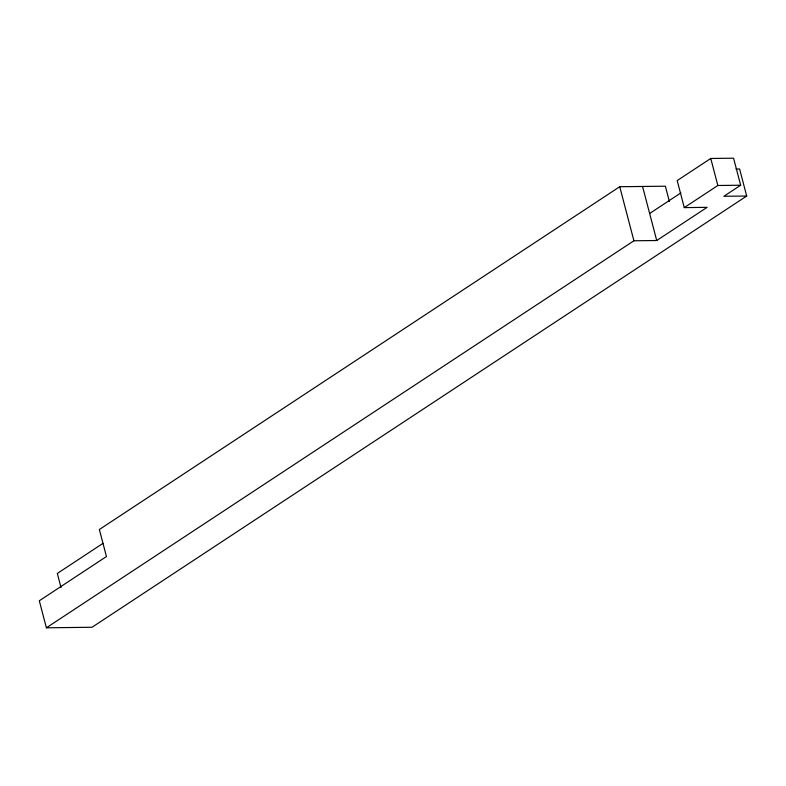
<?xml version="1.0" encoding="UTF-8"?>
<svg xmlns="http://www.w3.org/2000/svg" width="786" height="786" viewBox="0 0 786 786"><rect width="100%" height="100%" fill="white"/><g stroke="black" fill="none" stroke-linecap="round" stroke-linejoin="round"><path stroke-width="1.18" d="M669.377 201.481L665.378 186.203L619.732 186.724L99.36 529.509L106.444 556.537L39.3 600.769L46.394 627.798L92.031 627.267L746.7 196.028L739.606 169L736.01 169.039M102.946 543.391L57.309 573.456L61.013 587.555M746.7 196.028L723.877 196.284L740.667 185.231L733.574 158.202L710.76 158.467L677.188 180.584L684.272 207.612L707.095 207.347L656.732 240.516L633.919 240.781L46.394 627.798M649.649 213.487L680.863 192.924M684.272 207.612L717.844 185.496L740.667 185.231M710.76 158.467L717.844 185.496M642.555 186.469L656.732 240.516M619.732 186.724L633.919 240.781"/></g></svg>
